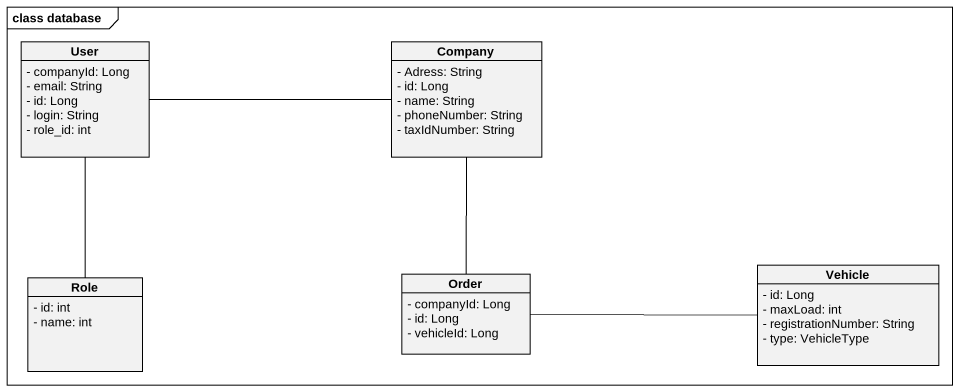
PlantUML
@startuml
mainframe class database
hide circle
hide empty members
skinparam classAttributeIconSize 0
class User {
  - companyId: Long
  - email: String
  - id: Long
  - login: String
  - role_id: int
}
class Company {
  - Adress: String
  - id: Long
  - name: String
  - phoneNumber: String
  - taxIdNumber: String
}
class Role {
  - id: int
  - name: int
}
class Order {
  - companyId: Long
  - id: Long
  - vehicleId: Long
}
class Vehicle {
  - id: Long
  - maxLoad: int
  - registrationNumber: String
  - type: VehicleType
}
User -right- Company
User -- Role
Company -- Order
Order -right- Vehicle
@enduml
